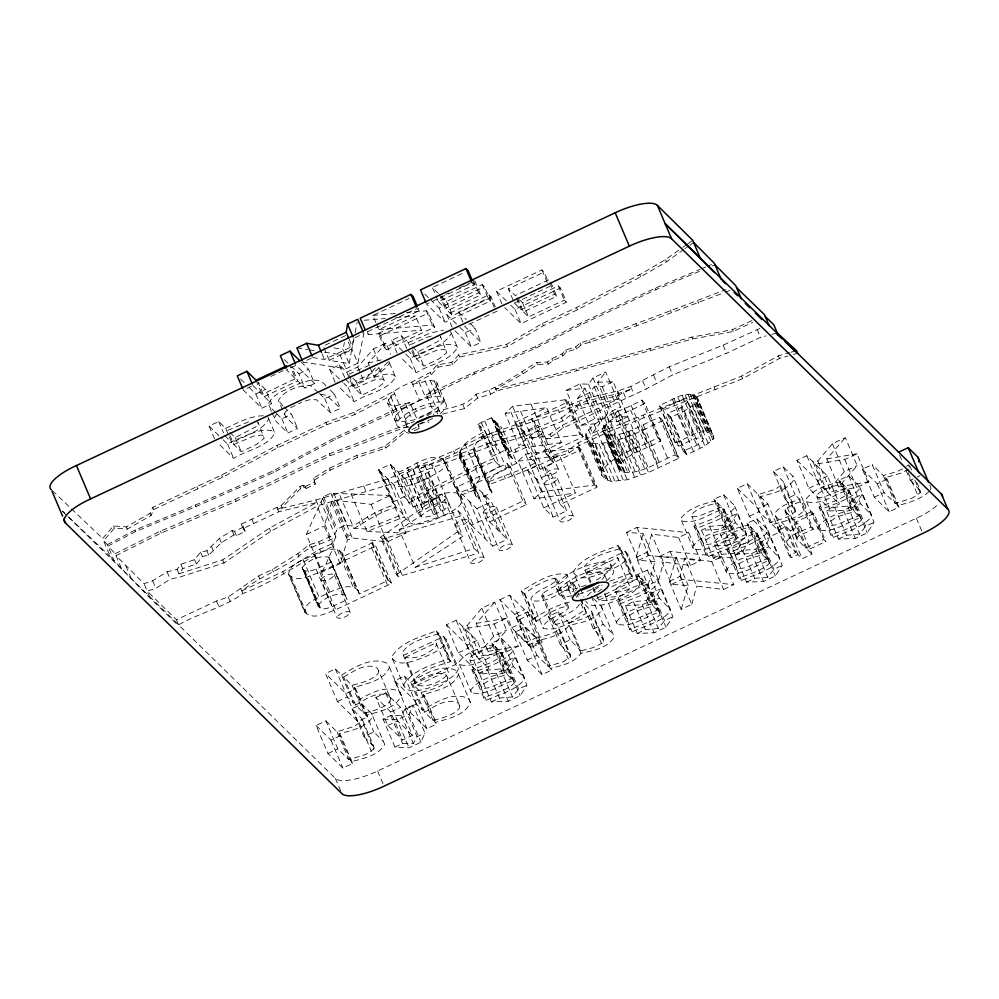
<?xml version="1.0" encoding="UTF-8"?>
<svg xmlns="http://www.w3.org/2000/svg" width="999" height="999" viewBox="0 0 999 999"><rect width="100%" height="100%" fill="white"/><g stroke="black" fill="none" stroke-linecap="round" stroke-linejoin="round"><path stroke-width="0.75" stroke-dasharray="5 3.75" d="M419.118 428.471L418.319 424.35L419.118 428.471L413.898 430.919M339.136 733.865L340.784 735.476L352.672 763.473L342.857 768.069L327.959 753.483L316.084 725.499L325.886 720.903L337.774 748.888L348.888 759.777L365.834 754.432L373.913 749.038L362.025 721.053L362.1 718.968L352.098 708.603L361.9 704.008L371.578 713.461L384.665 744.392C378.409 755.956 362.587 758.453 351.011 761.85L339.136 733.865C350.711 730.469 366.533 727.971 372.777 716.408L371.578 713.461M373.913 749.038L373.976 746.952L362.1 718.968M760.426 496.665L767.931 504.02L779.819 532.005L770.004 536.6L749.25 516.296L737.374 488.299L747.177 483.703L759.065 511.688L770.192 522.577L787.125 517.232L795.204 511.85L783.328 483.853L783.391 481.768L773.388 471.403L783.191 466.808L792.869 476.273L805.956 507.205C799.699 518.756 783.89 521.253 772.302 524.65L760.426 496.665C772.002 493.269 787.824 490.771 794.08 479.208L792.869 476.273M796.99 539.223L785.114 511.226L785.164 509.54L792.482 504.757L801.41 501.261L813.298 529.258L799.212 535.501L797.052 537.537L796.99 539.223L805.669 547.939L823.725 539.46L825.811 541.495L807.754 549.974L795.866 521.977L813.923 513.511L825.811 541.495M795.204 511.85L795.266 509.752L783.391 481.768M908.865 469.305L900.449 473.326L885.451 477.559L887.1 479.183L898.988 507.167L889.172 511.775L874.275 497.19L862.387 469.205L872.202 464.597L884.09 492.582L895.204 503.471L912.149 498.139L920.229 492.744L920.291 490.659L916.133 480.856M393.968 467.819L408.803 502.784L413.211 507.092C426.785 501.198 441.945 489.41 457.642 493.331L474.637 486.988C478.896 476.223 490.634 471.466 500.037 466.208L485.189 431.243C475.237 436.925 460.651 442.557 459.165 455.631A66.883 20.005 -23 0 0 462.837 461.151L478.783 498.701L492.095 492.457L476.148 454.907C466.396 440.584 493.369 433.441 502.047 428.084L516.895 463.049C507.055 468.194 494.93 471.865 488.686 481.73L522.102 469.23L535.364 463.012L529.707 457.467L514.86 422.502L546.578 407.629L561.413 442.594L529.707 457.467M459.79 452.023L475.724 489.56L475.099 493.181A66.883 20.005 -23 0 0 478.783 498.701M505.232 672.627L503.646 671.066L491.758 643.081L501.523 638.498L511.713 648.476L512.524 651.535C503.284 662.961 487.262 666.246 474.45 672.315L471.903 669.817C482.205 665.484 494.155 662.936 502.422 655.019L501.56 652.672C488.236 656.468 473.863 668.918 459.44 664.497L458.953 661.975C466.845 651.311 481.006 647.714 493.356 644.63L505.232 672.627C492.882 675.711 478.721 679.308 470.829 689.959L471.328 692.482C485.739 696.902 500.112 684.452 513.449 680.669L514.298 683.016C506.031 690.921 494.08 693.481 483.778 697.801L471.903 669.817M512.612 649.924L524.5 677.909L524.4 679.52C515.172 690.946 499.15 694.23 486.326 700.299L483.778 697.801M617.782 601.373L629.67 629.37C639.959 625.037 651.91 622.489 660.189 614.572L659.328 612.225C645.991 616.008 631.618 628.458 617.207 624.05L616.72 621.528C624.6 610.864 638.761 607.267 651.111 604.183L649.525 602.634L637.649 574.637L647.402 570.067L657.592 580.032L658.403 583.091C649.175 594.517 633.154 597.802 620.329 603.871L617.782 601.373C628.084 597.052 640.034 594.492 648.301 586.588L647.452 584.24C634.115 588.024 619.742 600.474 605.332 596.066L604.832 593.543L606.331 591.371M658.503 581.48L670.379 609.477L670.279 611.088C661.051 622.514 645.029 625.786 632.217 631.855L629.67 629.37M727.297 528.883L725.711 527.335L713.835 499.35L723.588 494.767L733.778 504.745L734.59 507.804C725.361 519.23 709.34 522.514 696.515 528.583L693.968 526.086C704.27 521.753 716.221 519.205 724.487 511.288L723.638 508.941C710.301 512.737 695.928 525.187 681.518 520.766L681.018 518.244C688.91 507.579 703.071 503.983 715.421 500.899L727.297 528.883C714.947 531.98 700.786 535.576 692.906 546.228L693.393 548.751C707.804 553.171 722.177 540.721 735.514 536.925L736.375 539.285C728.096 547.19 716.146 549.75 705.856 554.07L693.968 526.086M734.69 506.193L746.565 534.178L746.465 535.789C737.237 547.215 721.216 550.499 708.403 556.568L705.856 554.07M760.464 552.884L758.878 551.336L746.99 523.339L756.755 518.768L766.945 528.733L767.744 531.793C758.516 543.219 742.494 546.503 729.682 552.572L727.135 550.074C737.437 545.754 749.387 543.194 757.654 535.289L756.792 532.942C743.456 536.725 729.083 549.175 714.672 544.755L714.185 542.245C722.065 531.58 736.238 527.984 748.576 524.9L760.464 552.884C748.114 555.968 733.953 559.565 726.061 570.229L726.548 572.752C740.971 577.16 755.344 564.71 768.681 560.926L769.53 563.274C761.263 571.191 749.312 573.738 739.01 578.071L718.493 529.532L701.535 530.169L713.411 558.154L730.369 557.517L742.22 551.96L749.063 541.433L737.187 513.436L728.883 517.332L722.639 525.199L709.627 526.373L701.535 530.169M767.844 530.182L779.72 558.179L779.632 559.777C770.391 571.216 754.382 574.487 741.558 580.556L739.01 578.071M852.322 509.79L850.736 508.229L838.848 480.244L848.613 475.661L858.803 485.639L859.615 488.698C850.374 500.124 834.352 503.409 821.54 509.478L818.993 506.98C829.295 502.659 841.245 500.099 849.512 492.195L848.651 489.847C835.326 493.631 820.953 506.081 806.53 501.66L806.043 499.138C813.935 488.486 828.096 484.89 840.446 481.805L852.322 509.79C839.972 512.874 825.811 516.471 817.919 527.135L818.418 529.657C832.829 534.065 847.202 521.615 860.539 517.832L861.388 520.179C853.121 528.096 841.17 530.644 830.868 534.964L818.993 506.98M859.702 487.087L871.59 515.084L871.49 516.683C862.262 528.109 846.24 531.393 833.416 537.462L830.868 534.964M683.391 451.436L686.85 454.832L704.869 446.004L713.823 438.761L713.536 436.001L697.602 398.464C687.637 387.05 669.967 402.235 659.24 405.294L675.187 442.844L678.583 446.166C686.276 443.906 694.405 435.939 702.996 438.474L703.346 439.248C699.799 446.528 689.422 447.14 683.391 451.436L667.444 413.886C673.488 409.59 683.853 408.978 687.399 401.698L687.05 400.924C678.458 398.389 670.341 406.356 662.637 408.628L659.24 405.294M312.675 357.505L324.45 359.49L352.21 346.466L353.609 338.311M345.604 335.589L323.214 346.104L329.245 360.302L349.163 363.624L343.132 349.425L344.368 342.507M349.163 363.624L351.636 349.787L348.014 341.271M311.288 358.166L302.922 362.088L345.979 368.768L357.879 363.174L351.848 348.976L353.921 338.599M355.107 332.667L357.18 322.29M357.879 363.174L363.798 333.516L354.882 337.712M341.596 675.062C354.608 667.295 372.565 655.794 387.787 663.661L389.448 667.32C384.066 680.656 366.521 683.653 354.195 687.387L366.071 715.371L367.632 716.895L357.817 721.503L337.425 701.535L325.549 673.551L335.352 668.943L341.596 675.062L353.484 703.046C366.496 695.292 384.453 683.778 399.662 691.645L401.336 695.316C395.941 708.641 378.396 711.65 366.071 715.371M410.664 682.205C423.688 674.45 441.645 662.949 456.855 670.816L458.529 674.475C453.134 687.799 435.589 690.809 423.264 694.53L435.139 722.514L436.7 724.05L426.885 728.646L406.493 708.691L394.617 680.694L404.433 676.098L410.664 682.205L422.552 710.189C435.564 702.434 453.521 690.933 468.743 698.801L470.404 702.459C465.022 715.796 447.477 718.793 435.139 722.514M378.846 670.729L378.159 673.501C371.516 680.669 361.139 682.829 352.085 685.314L343.644 677.06C353.434 671.54 365.984 662.075 377.385 668.144L390.734 698.713L390.035 701.485C383.404 708.653 373.014 710.813 363.961 713.311L355.519 705.044L343.644 677.06M447.914 677.871L447.227 680.656C440.584 687.811 430.207 689.972 421.153 692.469L412.712 684.203C422.502 678.696 435.052 669.218 446.453 675.287L459.802 705.868L459.103 708.641C452.472 715.808 442.082 717.956 433.029 720.454L424.587 712.187L412.712 684.203M267.919 417.22L268.781 418.893C260.964 433.429 240.522 435.714 227.66 444.205L223.289 439.935M268.781 418.893L274.8 433.091C266.983 447.627 246.553 449.912 233.691 458.416L217.307 442.382M450.524 331.556L451.386 333.229C443.556 347.764 423.126 350.05 410.264 358.541L391.695 340.372L401.361 335.851L408.279 342.62L409.478 345.454M451.386 333.229L457.405 347.427C449.587 361.963 429.145 364.248 416.283 372.739L399.912 356.718M655.032 561.538L638.373 560.352L626.498 532.367L643.156 533.553L655.032 561.538L648.014 585.352L658.616 580.382L646.728 552.397L651.623 534.128L678.521 537.487L688.748 532.692L700.624 560.676L690.396 565.471L663.498 562.125L651.623 534.128M658.616 580.382L663.498 562.125M681.181 609.353L688.186 585.526L671.54 584.34L659.652 556.356L676.311 557.542L669.293 581.368L681.181 609.353L691.77 604.383L679.894 576.398L684.777 558.129L711.675 561.475L721.915 556.68L733.79 584.665L723.563 589.472L696.665 586.113L684.777 558.129M691.77 604.383L696.665 586.113M659.815 612.699L636.138 557.367L643.156 533.553M320.991 579.845C323.364 575.761 329.52 573.214 334.091 574.363L334.328 574.912C331.955 578.995 325.811 581.543 321.228 580.394L337.175 617.944C341.745 619.093 347.902 616.545 350.262 612.462L334.091 574.363M388.686 361.376L389.473 362.949C381.118 377.01 361.089 379.096 348.251 387.637L343.893 383.354M389.473 362.949L395.504 377.147C387.15 391.208 367.108 393.294 354.283 401.835L337.899 385.801M454.945 525.274C457.305 521.191 463.461 518.643 468.032 519.805L468.269 520.354C465.909 524.438 459.752 526.972 455.182 525.824L471.116 563.374C475.686 564.522 481.843 561.975 484.203 557.892L468.032 519.805M483.166 512.25C485.539 508.166 491.683 505.619 496.253 506.768L496.491 507.317C494.13 511.401 487.974 513.948 483.404 512.799L499.338 550.349C503.921 551.498 510.064 548.951 512.437 544.867L496.253 506.768M529.358 437.087C531.718 433.004 537.874 430.457 542.445 431.605L542.682 432.155C540.322 436.238 534.165 438.786 529.595 437.637L545.529 475.187C550.099 476.336 556.256 473.788 558.616 469.705L542.445 431.605M544.143 483.616C546.503 479.532 552.659 476.985 557.23 478.134L557.467 478.683C555.107 482.767 548.951 485.314 544.38 484.165L560.314 521.715C564.885 522.864 571.041 520.317 573.401 516.233L557.23 478.134M340.11 563.636L324.176 526.086L332.305 499.975L371.153 504.358L390.01 495.516L405.956 533.054L387.088 541.908L352.285 537.986L347.44 540.097L340.11 563.636L322.24 572.027L306.306 534.477L323.439 496.653L330.856 493.169L390.01 495.516M347.153 534.94L346.341 537.524L351.186 535.402L347.153 534.94L332.305 499.975M930.431 489.76L930.981 488.099L929.769 485.152M271.853 412.575L276.311 421.653L287.887 432.979L297.54 428.446L285.964 417.12L278.409 400.499C284.128 390.247 298.913 385.252 310.327 385.514L318.394 392.445M284.44 414.697L285.352 411.988L289.51 408.391M683.766 249.525L666.458 261.85L640.621 276.91L577.447 309.752L543.369 325.736L507.542 346.566L459.727 357.018L452.722 364.573L438.224 367.108L431.218 374.662L412.774 384.303L430.169 380.282L436.476 381.78L437.25 383.728L436.326 386.313L433.778 389.36L426.398 394.817L433.191 410.839L416.745 418.569L409.952 402.56L394.53 405.931L388.224 404.42L387.45 402.472L388.374 399.887L394.655 393.768L354.807 414.61L326.835 424.712L277.947 447.652L222.54 477.247L153.709 509.54L151.011 515.546L127.31 529.108L114.448 528.134L103.596 540.696L107.343 544.63L114.136 560.639M443.131 402.322L444.056 399.737L443.281 397.789L440.859 396.615L431.855 396.84L419.58 400.312L401.461 409.777L395.167 415.896L394.243 418.494L395.017 420.429C412 424.5 431.268 414.348 443.131 402.322L436.326 386.313M383.067 719.118L397.202 719.804L409.053 714.248L413.074 705.044L424.962 733.029L420.929 742.245L409.078 747.801L394.942 747.115L383.067 719.118L390.734 715.521L401.448 715.571L405.194 708.741L413.074 705.044M318.107 508.429L334.041 545.978C302.797 560.052 275.487 581.718 242.932 593.468C223.501 607.941 198.888 612.911 178.009 625.224L148.489 596.603L110.39 556.718L102.647 538.486L113.511 525.924L126.374 526.898L150.075 513.336L152.76 507.33L221.603 475.037L277.01 445.442L325.899 422.502L353.871 412.4L394.006 391.321A26.848 8.029 -23 0 1 411.7 382.13L430.269 372.452L437.287 364.897L451.773 362.362L458.791 354.807L506.605 344.355L542.432 323.526L576.51 307.542L639.672 274.7L665.521 259.64L681.593 248.189M413.211 507.092L398.364 472.127L390.397 464.323L378.584 469.867L392.332 502.272L395.017 504.895C379.32 508.803 366.446 518.094 352.847 525.899L344.618 525.574L337.2 529.058L334.79 534.378L318.631 541.957L309.24 544.755L297.852 553.696L272.39 569.505L258.604 575.973L228.209 597.002L216.496 600.998L176.448 619.78L147.203 591.158L155.819 588.274L170.23 579.22L180.27 576.898L223.988 562.974L270.617 531.318L318.244 505.544L390.184 484.478L420.454 471.99L492.532 445.566L523.788 436.613L562.837 420.966L578.271 409.128L618.793 398.738L562.3 425.237L550.074 434.115L544.742 436.413L526.373 438.698L518.881 445.829L505.132 413.436L512.612 406.293L566.071 399.65L568.256 401.785L583.104 436.763L546.228 454.058L531.393 419.093L568.256 401.785M335.876 536.938L332.954 543.394L319.705 549.2L282.767 571.69L241.833 590.896C259.428 576.91 280.819 569.517 298.938 556.256C308.803 545.354 323.751 544.305 335.876 536.938L321.029 501.973M322.24 572.027L334.041 545.978M618.568 468.394L602.497 428.996C611.613 414.922 631.256 411.663 644.917 403.196L660.851 440.734C647.19 449.213 627.547 452.46 618.431 466.545L618.568 468.394L622.352 472.09C641.458 475.137 658.341 461.088 675.424 454.895L678.845 458.241L648.501 472.477L627.285 479.757L611.388 481.456L606.143 479.67L601.86 475.474L585.926 437.924L585.901 433.791C598.588 415.509 623.501 410.939 641.745 400.087L644.917 403.196M531.393 419.093L537.887 425.449L553.821 462.999L540.297 469.343L536.463 465.596L523.201 471.815L489.785 484.315C488.586 487.05 489.747 490.634 492.095 492.457M394.942 747.115L402.622 743.506L413.324 743.568L417.07 736.725L424.962 733.029M579.47 604.308C573.476 613.548 560.614 615.134 553.334 623.014L553.658 624.038L555.419 624.55L562.687 622.652L571.853 618.381L583.866 610.526L586.538 613.149C573.613 619.842 558.528 632.005 543.306 628.421L530.819 598.751C536.488 589.198 549.625 587.774 556.855 579.845L554.707 578.209L547.09 580.319L535.926 585.689L524.163 593.693L521.341 590.946C534.989 583.404 550.599 571.303 566.92 574.487L574.05 591.283A19.493 5.832 -23 0 1 573.051 582.954A19.493 5.832 -23 0 1 598.189 572.752A19.493 5.832 -23 0 1 600.761 580.469M593.481 598.513L601.098 605.981L602.372 609.078C595.704 620.154 580.856 622.852 569.068 625.262C562.387 635.014 549.225 637.874 538.361 640.396L550.237 668.381L551.898 670.004L542.082 674.612L527.185 660.027L515.297 632.042L525.112 627.434L536.238 638.324L548.114 666.308L563.386 661.75L570.541 656.892L570.479 654.944L558.591 626.947L548.389 616.508L558.204 611.912L569.08 622.852L580.956 650.849L593.219 647.589L601.448 643.531L603.633 641.37L603.571 639.422L591.683 611.425L581.48 600.986L593.369 628.97L603.571 639.422M601.098 605.981L614.248 637.062C607.592 648.151 592.732 650.836 580.943 653.246C574.263 662.999 561.101 665.858 550.237 668.381M601.86 475.474L601.848 471.341C614.535 453.059 639.435 448.476 657.692 437.637L660.851 440.734M515.122 657.167L508.266 667.707L496.428 673.264L479.47 673.9L491.346 701.885L508.304 701.248L520.154 695.691L526.997 685.164L515.122 657.167L506.818 661.063L500.574 668.943L487.562 670.104L479.47 673.9M625.349 605.456L642.307 604.82L654.158 599.263L661.001 588.736L672.876 616.72L666.033 627.247L654.183 632.804L637.225 633.441L625.349 605.456L633.441 601.66L646.453 600.499L652.697 592.632L661.001 588.736M737.187 513.436L730.344 523.976L718.493 529.532M734.702 554.158L751.648 553.521L763.498 547.964L770.341 537.437L782.229 565.422L775.374 575.948L763.536 581.505L746.578 582.142L734.702 554.158L742.781 550.362L755.806 549.2L762.05 541.333L770.341 537.437M862.212 494.343L855.356 504.87L843.518 510.427L826.56 511.063L838.436 539.048L855.394 538.411L867.244 532.854L874.088 522.327L862.212 494.343L853.908 498.226L847.664 506.106L834.652 507.267L826.56 511.063M667.444 413.886L670.916 417.282L684.365 410.964L697.002 402.56L697.889 401.223L697.602 398.464M302.135 567.607C308.142 560.239 319.23 555.144 328.683 557.23L330.632 560.089L347.028 599.675L332.03 606.705C327.809 608.204 321.74 610.726 318.294 606.43L302.135 567.607L318.294 606.43M318.069 605.144C324.076 597.789 335.164 592.682 344.618 594.767L346.578 597.639M566.221 390.347L584.977 388.249L599.825 423.214L581.068 425.312L566.221 390.347L579.919 383.928L588.548 384.153L593.006 377.984L605.694 372.028L620.529 406.993L612.549 417.245L597.702 382.267L605.694 372.028M581.068 425.312L594.767 418.893L603.396 419.118L607.842 412.949L620.529 406.993M566.92 574.487L567.582 576.323C561.588 585.551 548.738 587.15 541.458 595.029L553.658 624.038M597.702 382.267L613.111 381.668L627.946 416.645L617.12 421.715L609.04 421.74L604.42 427.672L592.594 433.216L577.747 398.239L584.977 388.249M592.594 433.216L599.825 423.214M408.129 426.148L330.12 455.706L235.964 501.323L161.251 533.029L116.009 555.594L144.031 583.678L152.647 580.794L167.058 571.753L177.098 569.43L180.869 564.273L194.593 559.665L200.537 552.147L206.855 550.786L219.455 538.361L232.105 530.556L234.515 531.306L243.207 527.222L241.209 524.163L281.306 505.344L299.95 486.6L302.859 485.239L304.67 485.589L306.306 488.311L315.272 484.103L313.674 478.121L329.408 468.256L356.705 455.457L384.952 446.203L404.433 429.932L406.718 430.944M243.132 526.061L245.055 531.593L236.376 535.676L233.953 534.927L221.316 542.732L208.716 555.157L202.385 556.518L196.441 564.035L182.73 568.643L178.946 573.801L222.677 559.865L269.305 528.221L316.933 502.447L278.783 511.775L243.057 528.533L241.209 524.163M577.747 398.239L589.572 392.707L594.205 386.775L602.285 386.75L613.111 381.668M491.346 701.885L499.438 698.089L512.45 696.927L518.693 689.048L526.997 685.164M637.225 633.441L645.317 629.645L658.341 628.483L664.585 620.616L672.876 616.72M713.411 558.154L721.503 554.358L734.527 553.196L740.771 545.317L749.063 541.433M746.578 582.142L754.67 578.346L767.682 577.185L773.925 569.318L782.229 565.422M838.436 539.048L846.528 535.252L859.552 534.09L865.783 526.223L874.088 522.327M464.81 628.633L476.685 656.618L506.043 651.96L518.269 646.228L506.381 618.244L494.168 623.975L464.81 628.633L476.96 640.521L488.836 668.518L479.021 673.114L458.266 652.809L446.391 624.812L456.206 620.217L462.425 626.311L467.257 625.436L481.83 608.191L494.717 602.147L506.605 630.132L488.074 651.373L476.198 623.388L494.717 602.147M456.206 620.217L468.081 648.201L474.313 654.295L479.133 653.421L493.706 636.176L506.605 630.132M587.474 595.666L592.345 591.033L602.16 584.977M815.396 464.16L827.272 492.145L856.643 487.487L868.855 481.755L856.967 453.771L844.754 459.503L815.396 464.16L827.547 476.048L839.422 504.033L829.607 508.641L808.853 488.324L796.977 460.339L806.792 455.731L813.011 461.838L817.844 460.964L832.417 443.718L845.304 437.662L857.192 465.659L838.661 486.9L826.785 458.916L845.304 437.662M806.792 455.731L818.668 483.728L824.899 489.822L829.719 488.948L844.292 471.703L857.192 465.659M276.848 413.711L274.538 417.644L274.875 419.68M335.115 382.242L329.695 369.468L339.348 364.935L346.728 372.152L357.754 366.983L373.401 348.963L385.939 343.082L390.759 354.433M345.379 379.133L352.759 386.351L363.786 381.181L375.524 367.669M369.368 365.959L368.169 363.112L385.939 343.082M369.967 367.37L374.188 377.31L389.011 360.614M426.948 415.809C442.707 406.418 463.773 409.777 476.036 394.255C498.376 388.673 517.145 374.163 536.65 362.475L547.514 362.063L551.823 358.703L562.05 353.896L565.684 349.937L575.699 346.903L580.207 342.932C629.432 327.272 677.509 307.779 725.886 289.673M751.935 320.529L732.442 329.67L691.857 337.125L576.036 368.943L495.729 389.135L523.101 373.751L537.499 364.485L548.364 364.073L552.672 360.701L562.899 355.906L566.533 351.935L576.548 348.913L581.056 344.942C629.358 329.707 676.41 310.364 723.925 292.844M759.877 328.484L723.089 345.167L669.193 366.745L630.706 386.488L617.807 390.971L586.276 398.301L558.229 409.802L481.318 436.775L453.671 450.974L387.824 478.921L315.896 499.987L277.747 509.315L282.118 507.267L300.761 488.511L303.671 487.15L306.306 488.311M536.238 638.324L551.51 633.766L556.468 631.068L558.653 628.908L558.591 626.947M569.08 622.852L584.59 618.244L589.56 615.546L591.745 613.374L591.683 611.425M518.056 461.263L559.502 455.457L575.436 493.007L533.99 498.813L518.056 461.263L525.536 454.133L579.008 447.49L581.181 449.625L597.127 487.175L560.252 504.47L544.318 466.92L581.181 449.625M533.99 498.813L541.483 491.67L594.942 485.039L597.127 487.175M325.886 720.903L337.013 731.78L353.946 726.448L362.025 721.053M747.177 483.703L758.303 494.592L775.249 489.248L783.328 483.853M906.667 466.346L908.341 464.76L910.126 468.956M929.107 491.545C920.391 499.463 908.591 503.009 897.327 505.556L885.451 477.559M597.914 591.945L602.984 588.074M314.485 480.032L330.219 470.179L357.517 457.367L385.764 448.114L405.244 431.855L408.678 433.366M521.341 590.946L533.229 618.93L536.038 621.69L547.814 613.673L558.978 608.316L566.583 606.193L568.743 607.829C561.513 615.759 548.364 617.182 542.707 626.735L543.306 628.421M353.933 528.471C367.532 520.654 380.407 511.363 396.103 507.455L403.134 514.348L365.921 528.946L353.933 528.471L339.098 493.506M442.557 414.036L464.547 408.554L477.659 398.064L490.646 394.23L496.491 390.946L576.798 370.754L692.632 338.936L733.216 331.481L752.709 322.34M401.748 475.437L405.869 479.47A12.875 3.846 -23 0 0 407.842 479.845L414.135 478.733A11.301 3.384 -23 0 0 417.757 477.385L428.546 472.152L432.542 468.469L432.967 465.684C422.152 461.838 411.226 471.353 401.748 475.437L417.694 512.986L421.803 517.02A12.875 3.846 -23 0 0 423.788 517.382L430.07 516.283A11.301 3.384 -23 0 0 433.691 514.935L444.493 509.702L449.175 504.458L432.967 465.684M561.513 417.857L576.947 406.031L617.469 395.641L631.743 388.948L618.856 393.431L587.312 400.761L559.265 412.262L482.355 439.235L454.707 453.434L419.13 468.893L491.221 442.47L522.477 433.516L561.513 417.857L562.837 420.966M546.228 454.058L548.901 456.668L568.056 450.362L578.084 442.957L607.092 429.358L741.508 376.136L778.408 355.856L789.522 352.672M534.053 421.69L549.987 459.24L569.143 452.947L579.183 445.542L608.191 431.93L742.607 378.721L779.507 358.441L787.836 356.056M530.981 404.008L545.829 438.986L551.161 436.675L563.386 427.809L646.116 388.998L672.639 374.862L726.535 353.284L760.526 337.337L766.121 335.864M682.829 247.315L686.525 244.668M687.762 243.793L692.707 240.272M685.002 248.639L688.711 246.004M689.934 245.117L693.643 242.482M399.225 529.807L458.241 510.951L462.862 515.484L478.808 553.034L398.364 576.623L396.441 574.75L380.507 537.2L441.97 493.968L446.865 498.751L462.799 536.301L415.159 567.357L399.225 529.807L446.865 498.751M396.441 574.75L457.917 531.518L441.97 493.968M533.229 618.93C545.042 611.226 557.829 604.358 571.79 601.648M355.519 705.044C365.309 699.537 377.859 690.059 389.26 696.128L390.734 698.713M424.587 712.187C434.378 706.68 446.928 697.215 458.329 703.271L459.802 705.868M576.448 589.36L574.662 585.164C561.725 591.845 546.653 604.02 531.418 600.424M290.647 407.717L301.673 402.272M417.694 512.986C427.435 508.853 438.174 499.625 448.913 503.234M611.8 586.675L625.287 580.107L639.235 576.198L651.111 604.183M902.497 468.943L896.428 471.765L883.328 475.487L872.202 464.597M107.343 544.63L135.102 530.007L195.317 505.082L272.902 471.053L334.752 437.824L409.952 402.56M121.366 568.206L115.197 553.683L107.967 546.116L135.739 531.493L195.941 506.58L273.539 472.552L335.377 439.323L419.155 400.636L474.388 373.963L535.951 348.127L580.981 324.825L656.068 289.598L700.636 270.841M359.353 593.893L342.22 553.146C334.89 544.817 322.365 551.56 313.886 554.433C306.131 559.627 289.111 562.774 288.649 574.375L304.583 611.925C312.787 620.866 326.548 613.074 335.726 609.677L391.645 583.441L375.699 545.891L372.465 542.707L343.419 556.343L359.353 593.893L388.399 580.257L391.645 583.441M358.154 590.696C350.824 582.367 338.311 589.11 329.832 591.982C322.078 597.177 305.057 600.312 304.583 611.925M398.364 472.127C411.101 468.206 432.717 448.938 445.929 461.526L461.875 499.075C462.537 506.743 452.522 510.414 447.14 513.948C436.625 518.831 425.599 524.812 413.636 524.125A26.948 8.054 -23 0 1 409.865 522.44L404.233 516.933L388.299 479.383M426.398 394.817L473.751 372.477L535.314 346.628L580.344 323.339L655.431 288.112L699.999 269.355M390.397 464.323L404.145 496.728L407.717 500.224L475.711 466.271L493.681 458.491L491.683 456.543L477.922 424.138L491.508 417.757L502.047 428.084M408.803 502.784L476.798 468.831L494.767 461.063L500.037 466.208M115.197 553.683L160.439 531.131L235.152 499.413L329.308 453.808L414.548 421.503M378.584 469.867L393.931 484.89A26.948 8.054 -23 0 0 397.689 486.575C409.665 487.262 420.679 481.281 431.193 476.398C436.575 472.864 446.603 469.205 445.929 461.526M375.861 322.527L372.852 315.434L408.978 298.476M433.741 286.863L465.372 272.015M270.754 376.486L283.279 370.604M435.989 296.029L438.399 301.71L474.15 284.927L471.965 282.779L426.536 304.096L445.104 322.252L490.521 300.949L488.324 298.801L452.572 315.584L447.477 310.602L441.458 296.403L448.401 293.144M459.503 287.937L466.446 284.678M467.832 284.028L472.003 282.068M251.586 386.163L243.306 390.047L261.863 408.216L271.528 403.696L265.497 389.485L258.217 382.367L264.248 396.566L271.528 403.696M376.461 323.951L378.883 329.633L419.168 310.726L417.969 307.879M378.346 333.379L415.472 315.959L421.491 330.157L384.365 347.577L378.346 333.379L380.532 335.527L386.563 349.725L434.565 327.197L428.534 312.999L426.311 310.814L406.456 312.537M441.458 296.403L446.541 301.386L482.305 284.603L484.49 286.75L490.521 300.949M249.288 387.612L255.844 394.018L265.497 389.485M298.913 373.813L308.579 369.28L314.61 383.479L304.945 388.012L297.665 380.881L291.633 366.683L298.913 373.813L304.945 388.012M324.575 352.185L339.947 354.57L351.848 348.976M380.532 335.527L428.534 312.999M430.344 299.513L439.073 308.054L484.49 286.75M329.245 360.302L351.636 349.787M252.959 385.527L262.05 394.418L295.467 378.733L290.047 365.959M438.399 301.71L445.292 308.454L478.608 292.819L480.806 294.967L447.477 310.602M264.248 396.566L297.665 380.881M214.523 438.823L209.103 426.036L218.756 421.516L225.674 428.284L231.706 442.482C244.767 437.612 259.553 426.436 273.951 431.418L274.8 433.091M452.197 327.322L446.778 314.535L488.873 294.792L491.071 296.928L495.292 306.868M501.91 303.996L496.491 291.221L541.908 269.905L544.105 272.053L548.314 281.993M462.849 322.09L458.628 312.15L491.071 296.928M517.432 297.727L523.451 311.925L556.78 296.291L554.582 294.143L521.266 309.777L514.373 303.034L508.341 288.836L544.105 272.053M225.674 428.284C237.862 422.889 250.237 415.646 263.948 415.771M408.279 342.62L429.795 333.229L443.544 330.07M227.784 430.344L249.862 421.341M410.389 344.68L426.673 337.387L433.541 335.427M548.551 279.945L515.234 295.579L508.341 288.836M348.788 374.175L368.294 365.709M497.102 311.139L464.66 326.348L481.019 342.37L471.366 346.903L454.982 330.869M514.373 303.034L550.124 286.251M519.468 299.712L522.514 302.709L558.279 285.926L560.464 288.074L566.495 302.272L521.078 323.589L504.695 307.555M229.907 432.417L235.202 437.599L255.419 427.097L258.192 424.113L257.804 421.878L264.211 438.311L256.656 444.33L241.221 451.81L233.803 444.543L228.983 433.179M352.797 378.084L355.794 381.031L365.359 376.548L376.286 370.492L378.721 367.869L378.396 365.934L384.74 382.068L378.022 387.425L361.825 395.229L354.82 388.374L349.388 375.587M412.5 346.753L417.807 351.935L438.024 341.421L440.784 338.449L440.409 336.201L446.815 352.647L439.248 358.666L423.826 366.133L416.408 358.878L411.588 347.515M276.598 413.636L281.855 418.781L291.521 414.248L297.54 428.446M319.443 393.481L324.737 398.663L334.403 394.13L340.422 408.329L330.769 412.862L316.358 399.712L309.328 399.787L303.022 401.773M459.877 327.36L465.334 332.704L475 328.172L481.019 342.37M510.676 305.107L515.047 309.39L560.464 288.074M407.38 350.05L414.298 356.818C427.372 351.948 442.157 340.771 456.543 345.754L457.405 347.427M233.803 444.543L253.746 436.039L261.313 435.015L263.836 436.076M416.408 358.878L436.351 350.362L443.918 349.35L446.441 350.412M354.82 388.374L374.313 379.907L381.73 378.933L384.428 380.132M523.451 311.925L528.546 316.908L564.298 300.125L566.495 302.272M418.981 424.125L423.089 422.202M411.775 429.62L418.306 426.561M305.494 486.388L314.46 482.18L313.674 478.121M514.86 422.502L524.363 431.793L537.887 425.449M306.306 534.477L324.176 526.086M462.837 461.151L476.148 454.907M392.332 502.272L404.145 496.728M491.683 456.543L505.257 450.162L507.617 452.472L524.912 444.992L518.881 445.829M510.514 466.97L506.993 463.524L455.482 487.687L476.835 508.591L492.782 546.141L507.33 539.31L491.396 501.76L473.563 484.303L510.514 466.97L526.448 504.52L489.498 521.853L473.563 484.303M423.601 503.521L438.399 497.202L430.057 499.95L420.841 504.532L423.601 503.521L425.911 508.978M302.347 568.881C305.806 573.176 311.875 570.654 316.096 569.155L331.081 562.125L330.632 560.089M544.318 466.92L550.811 473.276L566.745 510.826L553.221 517.17L543.731 507.879L527.784 470.329L559.502 455.457M288.649 574.375C296.84 583.316 310.614 575.524 319.78 572.127L375.699 545.891M602.622 430.844L606.405 434.54C625.524 437.587 642.407 423.539 659.477 417.345L662.899 420.691L678.845 458.241M527.784 470.329L537.287 479.62L550.811 473.276M585.926 437.924L590.209 442.12L595.454 443.906L611.338 442.207L632.554 434.927L662.899 420.691M476.835 508.591L491.396 501.76M443.119 458.541L471.428 525.237L522.927 501.073L526.448 504.52M675.187 442.844C685.901 439.785 703.583 424.6 713.536 436.001M543.731 507.879L575.436 493.007M626.498 532.367L636.987 527.447L688.748 532.692M499.837 599.737L509.652 595.142L524.55 609.715L536.426 637.712L526.61 642.307L511.713 627.734L499.837 599.737L514.735 614.323L526.61 642.307M415.147 683.441L402.247 652.609C409.99 640.684 426.323 637.874 439.023 633.541L450.899 661.538C438.199 665.858 421.865 668.668 414.123 680.594L415.147 683.441L455.544 664.497L458.129 667.632L458.254 669.567C452.522 680.157 439.185 683.528 428.833 687.999C421.241 689.834 409.54 694.342 404.083 686.363L392.207 658.378L392.12 656.193C401.511 641.458 420.791 636.912 436.288 630.869L439.023 633.541M590.247 582.842L583.878 567.395C591.62 555.469 607.954 552.659 620.654 548.339L632.529 576.323L610.689 583.965M403.259 655.456L443.656 636.5L446.253 639.647L458.129 667.632M584.902 570.242L625.299 551.298L627.884 554.433L639.884 584.353C634.153 594.942 620.816 598.314 610.464 602.797C602.884 604.62 591.183 609.128 585.726 601.148M405.182 657.342L436.026 642.869L448.713 673.001C442.045 681.93 428.146 687.649 417.058 685.326L405.182 657.342C416.271 659.665 430.169 653.933 436.838 645.017L436.026 642.869M590.971 581.918L586.813 572.127L617.669 557.654L630.357 587.787C623.688 596.715 609.79 602.434 598.701 600.112L596.328 594.517M574.662 585.164L571.977 582.542L555.407 592.694L546.69 596.028L541.783 596.053M367.632 716.895L355.756 688.91L345.941 693.518L325.549 673.551M514.735 614.323L524.55 609.715M636.138 557.367L646.728 552.397M516.545 617.082L527.722 611.838L530.319 614.385L542.195 642.382L531.031 647.614L528.434 645.067L516.545 617.082L519.155 619.63L531.031 647.614M337.425 701.535L347.24 696.94L353.484 703.046M638.373 560.352L648.863 555.432L700.624 560.676M519.155 619.63L530.319 614.385M446.391 624.812L467.145 645.129L476.96 640.521M737.374 488.299L758.129 508.616L767.931 504.02M796.977 460.339L817.731 480.656L827.547 476.048M659.652 556.356L670.142 551.436L721.915 556.68M458.266 652.809L468.081 648.201M511.713 627.734L521.528 623.126L536.426 637.712M725.711 527.335L735.476 522.752L746.565 534.178M749.25 516.296L759.065 511.688M773.388 471.403L785.264 499.4L795.079 494.792L804.744 504.258M808.853 488.324L818.668 483.728M375.886 697.439L385.701 692.831L400.599 707.417L412.487 735.401L402.672 740.009L387.774 725.424L375.886 697.439L390.784 712.025L402.672 740.009M596.778 598.239L637.175 579.283L639.772 582.417M417.058 685.326L447.914 670.853M598.701 600.112L629.545 585.639M777.347 527.659L783.978 524.55L795.853 552.534L789.222 555.644L777.347 527.659L779.432 529.695L791.308 557.679L797.939 554.57L802.222 558.766L812.025 554.158L800.149 526.173L795.866 521.977M785.114 511.226L793.793 519.942L811.85 511.476L813.923 513.511M528.434 645.067L539.597 639.835L542.195 642.382M316.084 725.499L330.981 740.084L340.784 735.476M390.784 712.025L400.599 707.417M394.617 680.694L415.01 700.661L424.825 696.053L436.7 724.05M515.297 632.042L530.194 646.615L540.009 642.02L551.898 670.004M669.293 581.368L679.894 576.398M779.432 529.695L786.051 526.585L790.334 530.781L802.222 558.766M862.387 469.205L877.284 483.791L887.1 479.183M406.493 708.691L416.308 704.083L422.552 710.189M671.54 584.34L682.03 579.42L733.79 584.665M790.334 530.781L800.149 526.173M327.959 753.483L337.774 748.888M352.098 708.603L363.973 736.588L373.788 731.992L383.454 741.458M387.774 725.424L397.59 720.828L412.487 735.401M503.646 671.066L513.399 666.483L524.5 677.909M527.185 660.027L537 655.419L548.114 666.308M548.389 616.508L560.277 644.505L570.092 639.897L580.956 650.849M593.369 628.97L603.171 624.375L612.974 633.965M649.525 602.634L659.29 598.051L670.379 609.477M758.878 551.336L768.631 546.753L779.72 558.179M850.736 508.229L860.489 503.658L871.59 515.084M874.275 497.19L884.09 492.582M906.13 470.504L910.289 480.294L915.896 477.659M917.294 477.01L920.104 475.686M67.994 516.633L335.377 778.358A36.513 10.914 -23 0 0 377.597 770.991L916.358 518.244A36.751 10.989 -23 0 0 937.849 504.582M609.802 581.243L629.795 573.651L632.529 576.323M351.074 493.968L367.02 531.518L404.233 516.933M721.628 506.98L699.575 515.884L693.443 516.858L691.795 516.171L691.383 514.747C697.789 507.392 708.453 505.357 717.494 502.934L721.628 506.98L733.516 534.977L711.45 543.868L705.331 544.855L703.683 544.155L691.795 516.171M846.653 487.887L824.587 496.778L818.468 497.764L816.82 497.077L816.395 495.641C822.814 488.286 833.478 486.263 842.519 483.841L846.653 487.887L858.541 515.871L836.475 524.775L830.344 525.749L828.695 525.062L816.82 497.077M754.794 530.981L732.729 539.885L726.61 540.859L724.962 540.172L724.537 538.736C730.956 531.381 741.62 529.358 750.661 526.935L754.794 530.981L766.67 558.965L744.617 567.869L738.486 568.843L736.837 568.156L724.962 540.172M645.441 582.28L623.388 591.183L617.257 592.157L615.609 591.47L615.197 590.034C621.603 582.679 632.267 580.656 641.308 578.234L645.441 582.28L657.33 610.264L635.264 619.168L629.145 620.142L627.497 619.455L615.609 591.47M499.562 650.711L477.497 659.615L471.378 660.589L469.73 659.902L469.305 658.478C475.724 651.123 486.388 649.088 495.429 646.665L499.562 650.711L511.451 678.708L489.385 687.599L483.254 688.586L481.605 687.899L469.73 659.902M493.856 420.067L508.703 455.032L526.011 447.552L561.413 442.594M701.435 268.743L705.744 266.933M707.18 266.333L711.5 264.51M712.125 266.009L715.009 264.797M725.336 292.257L730.956 289.947M813.298 529.258L811.038 527.047C802.684 531.006 791.37 533.266 786.538 541.795L787.599 544.455L795.853 552.534M442.807 458.366L458.741 495.916L475.724 489.56M148.489 596.603L149.375 596.303L144.031 583.678M620.654 548.339L617.919 545.654C602.422 551.698 583.154 556.243 573.751 570.991L573.838 573.164L579.782 587.15M450.899 661.538L448.164 658.853C432.667 664.897 413.399 669.442 403.996 684.19L404.083 686.363M411.7 382.13L419.58 400.312M415.159 567.357L474.175 548.501L478.808 553.034M368.169 363.112L381.218 359.927M374.188 377.31C380.681 375.699 388.286 371.99 394.717 375.574L395.504 377.147M380.507 537.2L382.43 539.073L462.862 515.484M790.921 352.272L795.079 351.086M793.406 354.458L797.577 353.271M771.715 334.403L775.911 333.304M733.516 534.977L729.382 530.931C720.329 533.354 709.677 535.377 703.259 542.732L703.683 544.155M858.541 515.871L854.407 511.825C845.354 514.248 834.689 516.271 828.283 523.626L828.695 525.062M766.67 558.965L762.537 554.92C753.496 557.342 742.831 559.365 736.425 566.72L736.837 568.156M657.33 610.264L653.196 606.218C644.143 608.641 633.491 610.664 627.072 618.019L627.497 619.455M511.451 678.708L507.305 674.662C498.264 677.085 487.599 679.108 481.193 686.463L481.605 687.899M826.785 458.916L856.967 453.771M838.661 486.9L868.855 481.755M476.198 623.388L506.381 618.244M488.074 651.373L518.269 646.228M505.132 413.436L546.578 407.629M545.829 438.986L580.918 434.627L583.104 436.763M372.852 315.434L397.29 313.324M378.883 329.633L432.33 325.012L434.565 327.197M364.023 320.292L385.202 318.506M395.791 317.62L415.472 315.959M419.168 310.726L416.983 308.579L366.246 332.38L368.531 334.628L421.491 330.157M612.549 417.245L627.946 416.645M367.02 531.518L405.956 533.054M320.604 394.218L326.673 395.417L340.422 408.329M296.89 347.889L307.655 349.55M309.19 349.8L315.347 350.749M333.941 347.889L343.132 349.425M586.813 572.127C597.902 574.45 611.8 568.731 618.468 559.802L617.669 557.654M458.741 495.916L461.875 499.075M52.497 490.784L70.33 507.742M71.441 508.803L102.647 538.486M62.462 511.126L64.698 513.249M69.156 517.494L110.39 556.718M910.289 480.294L920.291 490.659M897.327 505.556L898.988 507.167M838.848 480.244L840.446 481.805M827.272 492.145L839.422 504.033M785.264 499.4L795.266 509.752M642.632 380.831L646.116 388.998M811.038 527.047L799.163 499.063C790.808 503.021 779.495 505.282 774.662 513.811L775.724 516.471L783.978 524.55M807.754 549.974L812.025 554.158M772.302 524.65L779.819 532.005M789.222 555.644L791.308 557.679M746.99 523.339L748.576 524.9M713.835 499.35L715.421 500.899M496.491 291.221L506.318 300.836M458.628 312.15L466.271 319.63M470.629 323.901L475 328.172M438.274 293.294L432.367 287.512L435.377 294.605M446.778 314.535L458.791 326.298M424.887 294.168L429.245 298.439M549.987 459.24L553.821 462.999M637.649 574.637L639.235 576.198M560.252 504.47L566.745 510.826M477.922 424.138L485.189 431.243M508.703 455.032L516.895 463.049M384.365 347.577L386.563 349.725M417.607 424.775L419.13 426.261M489.498 521.853L507.33 539.31M329.695 369.468L342.794 382.292M471.428 525.237L492.782 546.141M325.974 385.889C318.606 375.549 304.832 381.556 295.429 385.139C286.076 390.047 273.476 393.306 268.506 403.446L271.253 411.163M330.194 390.01L334.403 394.13M300.936 361.8L308.579 369.28M314.61 383.479L296.041 365.309L286.388 369.842L295.467 378.733M284.39 359.603L288.436 363.549M457.917 531.518L462.799 536.301M560.277 644.505L570.479 654.944M538.361 640.396L540.009 642.02M283.092 406.006L278.409 400.499M284.153 407.043L291.521 414.248M275.537 412.599L268.843 405.482M240.559 379.058L244.917 383.329M491.758 643.081L493.356 644.63M476.685 656.618L488.836 668.518M224.787 435.714L231.706 442.482M209.103 426.036L222.203 438.873M423.264 694.53L424.825 696.053M243.057 528.533L244.992 530.432M354.195 687.387L355.756 688.91M363.973 736.588L373.976 746.952M351.011 761.85L352.672 763.473M62.45 511.201L66.883 515.546M573.838 573.164C581.081 582.317 595.129 575.474 604.158 572.777C612.599 568.581 623.588 565.446 628.009 556.368L627.884 554.433M392.207 658.378C399.45 667.532 413.486 660.689 422.527 657.991C430.956 653.783 441.958 650.649 446.378 641.57L446.253 639.647M558.616 469.705L558.379 469.155C553.808 468.007 547.664 470.554 545.292 474.637L545.529 475.187M573.401 516.233L573.164 515.684C568.593 514.535 562.449 517.082 560.077 521.166L560.314 521.715M512.437 544.867L512.2 544.318C507.629 543.169 501.473 545.716 499.1 549.8L499.338 550.349M484.203 557.892L483.966 557.342C479.395 556.193 473.251 558.741 470.879 562.824L471.116 563.374M350.262 612.462L350.025 611.912C345.454 610.764 339.298 613.311 336.938 617.394L337.175 617.944M909.602 465.472L911.975 471.066M914.884 480.144L920.229 492.744M908.216 472.739L917.719 495.129M899.6 455.107L901.972 460.701M916.358 518.244L922.789 533.404M883.328 475.487L895.204 503.471M877.284 483.791L889.172 511.775M844.754 459.503L856.643 487.487M848.613 475.661L860.489 503.658M832.417 443.718L844.292 471.703M853.908 498.226L865.783 526.223M849.138 490.309L867.244 532.854M848.651 489.847L861.388 520.179M842.519 483.841L854.407 511.825M847.664 506.106L859.552 534.09M778.408 355.856L779.507 358.441M843.518 510.427L855.394 538.411M817.844 460.964L829.719 488.948M834.652 507.267L846.528 535.252M757.08 329.22L760.526 337.337M813.011 461.838L824.899 489.822M817.731 480.656L829.607 508.641M821.54 509.478L833.416 537.462M811.85 511.476L823.725 539.46M806.53 501.66L818.418 529.657M732.442 329.67L733.216 331.481M783.191 466.808L795.079 494.792M741.508 376.136L742.607 378.721M723.089 345.167L726.535 353.284M780.818 486.238L792.694 514.223M793.793 519.942L805.669 547.939M787.337 507.517L799.212 535.501M697.764 301.261L698.626 303.271M785.164 509.54L797.052 537.537M786.051 526.585L797.939 554.57M775.724 516.471L787.599 544.455M665.521 259.64L666.458 261.85M714.01 386.813L715.109 389.385M691.857 337.125L692.632 338.936M758.303 494.592L770.192 522.577M758.129 508.616L770.004 536.6M670.329 309.927L671.178 311.925M756.755 518.768L768.631 546.753M655.431 288.112L656.068 289.598M762.05 541.333L773.925 569.318M763.498 547.964L775.374 575.948M757.279 533.404L769.155 561.401M756.792 532.942L768.681 560.926M757.654 535.289L769.53 563.274M696.815 396.94L713.91 437.387M695.604 395.754L713.823 438.761M750.661 526.935L762.537 554.92M694.03 395.005L709.964 432.555M697.002 402.56L712.936 440.109M693.206 394.742L709.153 432.292M692.245 394.43L708.179 431.98M695.154 404.046L711.088 441.595M639.672 274.7L640.621 276.91M690.359 394.343L706.305 431.88M755.806 549.2L767.682 577.185M687.999 394.368L703.945 431.905M692.432 406.243L708.366 443.793M685.139 394.892L701.073 432.442M687.399 401.698L703.346 439.248M751.648 553.521L763.536 581.505M688.923 408.454L704.869 446.004M682.292 395.567L698.226 433.116M683.104 398.813L684.203 401.386M669.193 366.745L672.639 374.862M723.588 494.767L735.476 522.752M684.365 410.964L700.299 448.514M677.846 397.127L693.781 434.677M728.883 517.332L740.771 545.317M742.781 550.362L754.67 578.346M680.893 407.58L696.84 445.129M724.113 509.415L742.22 551.96M723.638 508.941L736.375 539.285M673.925 398.501L691.645 440.047M717.494 502.934L729.382 530.931M672.302 399.175L688.249 436.713M673.551 403.296L674.65 405.869M649.762 348.688L650.536 350.499M677.634 414.123L693.581 451.673M722.639 525.199L734.527 553.196M635.938 323.801L636.788 325.799M729.682 552.572L741.558 580.556M653.546 375.05L656.992 383.166M670.916 417.282L686.85 454.832M669.942 416.333L685.888 453.883M662.637 408.628L678.583 446.166M659.877 405.919L675.811 443.469M709.627 526.373L721.503 554.358M662.362 420.167L678.296 457.717M714.672 544.755L726.548 572.752M659.477 417.345L675.424 454.895M711.675 561.475L723.563 589.472M651.785 420.954L667.732 458.504M696.515 528.583L708.403 556.568M641.745 400.087L657.692 437.637M643.206 415.247L644.293 417.819M630.706 386.488L634.153 394.605M643.319 424.925L659.253 462.475M638.299 417.545L639.397 420.129M641.321 425.811L657.255 463.361M681.518 520.766L693.393 548.751M642.282 430.369L658.216 467.919M631.056 405.107L646.99 442.657M623.476 392.819L625.886 398.489M630.569 409.927L646.503 447.477M617.807 390.971L618.856 393.431M624.15 408.354L640.084 445.891M678.521 537.487L690.396 565.471M617.469 395.641L619.88 401.311M632.13 429.907L648.076 467.457M632.554 434.927L648.501 472.477M576.51 307.542L577.447 309.752M628.733 431.193L644.667 468.743M621.078 414.847L637.025 452.397M589.472 340.734L590.322 342.732M612.549 396.903L613.873 400M618.181 411.151L634.115 448.701M580.344 323.339L580.981 324.825M618.843 416.009L634.777 453.558M624.038 432.967L639.984 470.517M615.097 412.712L631.031 450.262M676.311 557.542L688.186 585.526M624.762 437.787L640.696 475.337M602.285 386.75L617.12 421.715M558.279 285.926L564.298 300.125M670.142 551.436L682.03 579.42M619.293 434.228L635.227 471.778M580.207 342.932L581.056 344.942M593.006 377.984L607.842 412.949M618.756 439.76L634.702 477.31M610.302 420.879L626.236 458.429M550.749 282.093L556.78 296.291M607.255 416.708L623.201 454.258M594.205 386.775L609.04 421.74M549.762 282.792L554.582 294.143M614.098 435.339L630.032 472.889M575.699 346.903L576.548 348.913M541.908 269.905L547.327 282.692M604.745 418.194L627.859 472.789M606.056 423.676L622.002 461.226M588.548 384.153L603.396 419.118M607.092 429.358L608.191 431.93M609.303 435.127L625.237 472.677M604.557 425.437L620.491 462.987M608.478 434.965L624.412 472.515M611.338 442.207L627.285 479.757M589.572 392.707L604.42 427.672M603.608 426.548L619.542 464.098M606.405 434.54L622.352 472.09M604.857 433.017L620.791 470.566M604.695 432.867L620.641 470.417M602.497 428.996L618.431 466.545M607.554 443.007L623.488 480.556M576.036 368.943L576.798 370.754M586.276 398.301L587.312 400.761M565.684 349.937L566.533 351.935M579.919 383.928L594.767 418.893M603.096 443.618L619.043 481.168M594.143 424.475L610.089 462.025M636.987 527.447L648.863 555.432M562.05 353.896L562.899 355.906M599.088 443.993L615.022 481.543M595.454 443.906L611.388 481.456M588.461 429.595L604.395 467.145M647.402 570.067L659.29 598.051M542.432 323.526L543.369 325.736M576.947 406.031L578.271 409.128M592.182 442.994L608.129 480.544M591.67 442.857L607.617 480.407M590.209 442.12L606.143 479.67M585.901 433.791L601.848 471.341M652.697 592.632L664.585 620.616M585.913 435.352L601.848 472.902M654.158 599.263L666.033 627.247M551.823 358.703L552.672 360.701M647.452 584.24L660.189 614.572M566.071 399.65L580.918 434.627M641.308 578.234L653.196 606.218M565.047 399.787L579.882 434.752M522.514 302.709L528.546 316.908M547.514 362.063L548.364 364.073M646.453 600.499L658.341 628.483M625.299 551.298L637.175 579.283M578.084 442.957L579.183 445.542M516.446 298.414L521.266 309.777M579.008 447.49L594.942 485.039M535.314 346.628L535.951 348.127M577.971 447.614L593.906 485.164M620.079 548.601L631.955 576.585M617.919 545.654L629.795 573.651M642.307 604.82L654.183 632.804M558.229 409.802L559.265 412.262M515.047 309.39L521.078 323.589M536.65 362.475L537.499 364.485M562.3 425.237L563.386 427.809M633.441 601.66L645.317 629.645M568.056 450.362L569.143 452.947M610.252 563.936L612.687 569.667M550.074 434.115L551.161 436.675M522.252 371.74L523.101 373.751M620.329 603.871L632.217 631.855M488.873 294.792L494.305 307.567M482.305 284.603L488.324 298.801M506.605 344.355L507.542 346.566M604.645 574.912L607.504 581.655M549.5 456.381L550.599 458.966M474.775 280.769L480.806 294.967M473.189 280.045L478.608 292.819M472.952 282.093L474.15 284.927M605.332 596.066L617.207 624.05M520.579 411.263L535.427 446.228M593.356 587.512L595.729 593.119M592.619 588.436L594.405 592.632M521.341 422.739L522.39 425.187M524.363 431.793L540.297 469.343M512.612 406.293L526.373 438.698M520.529 428.047L536.463 465.596M533.503 459.09L549.45 496.64M522.477 433.516L523.788 436.613M591.296 596.391L603.171 624.375M511.163 412.587L526.011 447.552M537.287 479.62L553.221 517.17M525.536 454.133L541.483 491.67M591.745 613.374L603.633 641.37M494.88 387.137L496.491 390.946M580.382 588.548L583.94 596.952M589.56 615.546L601.448 643.531M577.035 590.759L580.007 597.764M580.606 599.163L586.538 613.149M571.977 582.542L575.549 590.933M576.136 592.332L578.521 597.939M580.894 603.533L583.866 610.526M465.334 332.704L471.366 346.903M514.922 449.313L516.008 451.873M489.035 390.422L490.646 394.23M522.102 469.23L523.201 471.815M574.637 592.682L577.609 599.675M566.695 582.679L568.718 587.462M446.541 301.386L452.572 315.584M568.493 589.048L572.502 598.476M497.639 423.776L512.487 458.741M496.216 422.377L511.063 457.342M494.567 420.754L509.403 455.719M494.193 420.392L509.028 455.357M473.751 372.477L474.388 373.963M492.157 418.394L505.919 450.799M439.26 294.255L445.292 308.454M497.177 430.382L512.012 465.347M491.508 417.757L505.257 450.162M556.555 578.846L568.431 606.843M506.993 463.524L522.927 501.073M554.707 578.209L566.583 606.193M476.036 394.255L477.659 398.064M439.073 308.054L445.104 322.252M458.791 354.807L459.727 357.018M491.446 433.154L506.281 468.119M556.818 588.998L559.253 594.73M484.715 420.954L498.476 453.346M569.068 625.262L580.943 653.246M491.221 442.47L492.532 445.566M504.308 475.886L505.394 478.471M481.318 422.54L495.079 454.945M479.932 426.086L494.767 461.063M558.204 611.912L570.092 639.897M451.773 362.362L452.722 364.573M481.318 436.775L482.355 439.235M426.311 310.814L432.33 325.012M558.653 628.908L570.541 656.892M462.937 404.732L464.547 408.554M542.37 593.756L555.419 624.55M556.468 631.068L568.356 659.053M473.838 446.765L489.785 484.315M473.401 449.7L491.371 491.82M437.287 364.897L438.224 367.108M474.612 453.246L490.559 490.796M474.188 452.335L490.334 490.509M475.711 466.271L476.798 468.831M465.072 443.968L479.92 478.933M484.74 495.254L500.686 532.804M436.476 381.78L445.716 403.521M482.455 493.007L498.389 530.556M524.687 593.456L536.563 621.44M434.066 380.607L440.859 396.615M430.269 372.452L431.218 374.662M524.163 593.693L536.038 621.69M430.169 380.282L436.963 396.291M460.139 451.086L474.975 486.051M417.807 351.935L423.826 366.133M433.778 389.36L440.571 405.382M463.923 460.639L479.857 498.189M527.722 611.838L539.597 639.835M459.54 452.684L475.487 490.234M459.215 454.208L475.162 491.758M459.852 458.179L475.786 495.729M437.787 407.242L441.795 416.67M425.05 380.831L431.855 396.84M429.757 392.669L436.551 408.678M411.888 351.136L414.298 356.818M453.671 450.974L454.707 453.434M436.538 411.313L437.624 413.861M467.395 489.697L468.481 492.27M401.361 335.851L406.78 348.626M525.112 627.434L537 655.419M410.264 358.541L416.283 372.739M509.652 595.142L521.528 623.126M419.081 382.217L425.874 398.226M469.592 501.498L485.526 539.048M530.194 646.615L542.082 674.612M457.142 486.9L473.089 524.45M427.747 420.879L428.496 422.664M391.695 340.372L397.127 353.159M415.409 408.816L416.171 410.589M458.241 510.951L474.175 548.501M405.619 403.996L412.425 420.005M501.523 638.498L513.399 666.483M494.168 623.975L506.043 651.96M428.546 472.152L444.493 509.702M393.718 391.558L406.443 421.391M424.775 465.109L440.721 502.659M367.332 331.78L368.531 334.628M506.818 661.063L518.693 689.048M405.369 422.452L407.08 426.486M428.396 477.747L444.33 515.297M373.401 348.963L378.221 360.314M502.047 653.146L520.154 695.691M501.56 652.672L514.298 683.016M425.262 473.988L441.208 511.538M481.83 608.191L493.706 636.176M390.921 396.84L397.727 412.849M394.53 405.931L401.336 421.94M404.433 429.932L405.244 431.855M495.429 646.665L507.305 674.662M416.845 462.912L431.693 497.877M418.094 466.433L420.454 471.99M431.805 499.675L434.115 505.119M421.266 475.861L437.2 513.411M388.374 399.887L397.44 421.615M422.565 480.444L438.499 517.981M419.68 476.573L435.614 514.123M500.574 668.943L512.45 696.927M387.45 402.472L397.452 426.173M417.757 477.385L433.691 514.935M412.849 468.706L415.209 474.263M412.974 469.58L426.598 501.673M496.428 673.264L508.304 701.248M407.417 467.332L422.252 502.297M407.217 472.44L423.151 509.989M407.093 472.502L423.027 510.052M349.2 339.373L352.21 346.466M487.562 670.104L499.438 698.089M405.869 479.47L421.803 517.02M357.754 366.983L363.786 381.181M467.257 625.436L479.133 653.421M410.901 499.05L411.988 501.61M462.425 626.311L474.313 654.295M384.952 446.203L385.764 448.114M355.794 381.031L361.825 395.229M390.572 464.498L404.333 496.903M467.145 645.129L479.021 673.114M339.947 354.57L345.979 368.768M474.45 672.315L486.326 700.299M346.728 372.152L352.759 386.351M393.931 484.89L409.865 522.44M387.824 478.921L390.184 484.478M339.348 364.935L344.78 377.709M348.251 387.637L354.283 401.835M381.256 472.49L396.103 507.455M379.695 470.966L393.456 503.359M353.871 412.4L354.807 414.61M459.44 664.497L471.328 692.482M443.656 636.5L455.544 664.497M458.529 674.475L470.404 702.459M322.04 353.808L324.45 359.49M438.449 633.816L450.324 661.8M436.288 630.869L448.164 658.853M380.731 510.152L381.83 512.712M356.705 455.457L357.517 457.367M386.413 537.912L402.347 575.461M363.673 485.989L366.034 491.545M371.153 504.358L387.088 541.908M383.516 535.077L399.45 572.627M324.737 398.663L330.769 412.862M382.43 539.073L398.364 576.623M334.752 437.824L335.377 439.323M367.457 516.383L368.544 518.943M325.899 422.502L326.835 424.712M372.465 542.707L388.399 580.257M371.803 543.019L387.737 580.569M371.628 547.802L387.575 585.352M359.553 522.752L360.639 525.324M329.308 453.808L330.12 455.706M329.408 468.256L330.219 470.179M421.153 692.469L433.029 720.454M333.753 493.294L347.515 525.699M336.338 500.437L352.285 537.986M330.856 493.169L344.618 525.574M331.506 502.559L347.44 540.097M415.01 700.661L426.885 728.646M404.433 676.098L416.308 704.083M323.439 496.653L337.2 529.058M322.59 498.526L336.351 530.931M314.46 482.18L315.272 484.103M389.448 667.32L401.336 695.316M339.635 550.611L355.569 588.161M409.053 714.248L420.929 742.245M405.194 708.741L417.07 736.725M281.855 418.781L287.887 432.979M337.25 549.55L353.196 587.1M315.896 499.987L318.244 505.544M304.67 485.589L305.482 487.5M401.448 715.571L413.324 743.568M302.859 485.239L303.671 487.15M256.031 380.219L262.05 394.418M299.95 486.6L300.761 488.511M329.408 558.291L347.028 599.675M328.683 557.23L344.618 594.767M385.701 692.831L409.078 747.801M255.844 394.018L261.863 408.216M318.631 541.957L319.717 544.517M277.01 445.442L277.947 447.652M390.734 715.521L402.622 743.506M319.705 549.2L320.804 551.785M313.886 554.433L329.832 591.982M309.24 544.755L310.327 547.315M319.78 572.127L335.726 609.677M316.096 569.155L332.03 606.705M272.902 471.053L273.539 472.552M281.306 505.344L282.118 507.267M303.122 559.552L319.056 597.102M361.9 704.008L373.788 731.992M297.852 553.696L298.938 556.256M304.695 570.741L320.629 608.291M303.958 570.342L319.905 607.892M276.935 507.405L278.783 511.775M303.446 569.954L319.393 607.504M352.085 685.314L363.961 713.311M359.528 723.438L371.403 751.423M335.352 668.943L357.817 721.503M377.597 770.991L384.041 786.151M235.202 437.599L241.221 451.81M291.046 576.685L306.98 614.235M269.305 528.221L270.617 531.318M289.335 575.187L305.282 612.737M282.767 571.69L283.866 574.275M218.756 421.516L223.576 432.867M227.66 444.205L233.691 458.416M251.86 519.168L253.709 523.538M272.39 569.505L273.476 572.077M337.013 731.78L348.888 759.777M235.152 499.413L235.964 501.323M221.603 475.037L222.54 477.247M243.207 527.222L245.055 531.593M330.981 740.084L342.857 768.069M258.604 575.973L259.69 578.533M234.515 531.306L236.376 535.676M232.105 530.556L233.953 534.927M335.377 778.358L341.221 792.145M240.747 588.324L242.932 593.468M219.455 538.361L221.316 542.732M196.903 486.613L197.839 488.823M222.677 559.865L223.988 562.974M195.317 505.082L195.941 506.58M211.413 546.291L213.274 550.661M228.209 597.002L230.394 602.147M206.855 550.786L208.716 555.157M200.537 552.147L202.385 556.518M216.496 600.998L218.681 606.143M194.593 559.665L196.441 564.035M180.869 564.273L182.73 568.643M152.76 507.33L153.709 509.54M177.098 569.43L180.27 576.898M160.439 531.131L161.251 533.029M150.075 513.336L151.011 515.546M167.058 571.753L170.23 579.22M176.448 619.78L178.634 624.924M135.102 530.007L135.739 531.493M152.647 580.794L155.819 588.274M126.374 526.898L127.31 529.108M113.511 525.924L114.448 528.134M125.886 565.921L131.244 578.546M342.22 553.146L343.419 556.343M409.615 423.464A18.032 5.395 -23 0 1 409.89 415.134A18.032 5.395 -23 0 1 433.541 406.231A18.032 5.395 -23 0 1 433.266 414.56M408.878 427.122A26.848 8.029 -23 0 1 401.036 417.769A26.848 8.029 -23 0 1 436.975 402.185A26.848 8.029 -23 0 1 440.109 413.586M432.629 418.394A26.848 8.029 -23 0 1 417.395 424.962M586.088 585.027A29.72 8.891 -23 0 1 557.567 583.116A29.72 8.891 -23 0 1 602.921 562.287A29.72 8.891 -23 0 1 593.106 581.805M571.903 595.791A29.72 8.891 -23 0 1 563.561 585.139A29.72 8.891 -23 0 1 603.933 568.106A29.72 8.891 -23 0 1 605.232 581.718M599.475 585.414A29.72 8.891 -23 0 1 578.521 594.255"/><path stroke-width="1.5" d="M348.589 337.949L346.178 332.267L347.577 324.101L357.779 319.318L363.199 332.105M918.543 461.763L919.092 460.114L917.894 457.167L908.216 447.702L898.401 452.31M286.663 365.846L256.031 380.219L246.94 371.316L237.275 375.849L242.707 388.636M299.837 360.726L290.01 351.111L280.357 355.644L285.776 368.419M346.178 332.267L318.419 345.292L306.656 343.306L296.89 347.889L302.322 360.664M417.37 306.468L413.149 296.528L410.951 294.38L360.214 318.182L365.035 329.533M472.34 280.669L468.131 270.729L465.934 268.581L420.517 289.885L425.936 302.672M51.386 489.722A35.827 10.714 -23 0 1 76.424 465.534L615.184 212.787A36.863 11.026 -23 0 1 657.404 205.419L692.707 240.272L700.449 258.491L714.622 272.739M65.559 523.101A35.827 10.714 -23 0 1 90.597 498.913L629.345 246.166A36.863 11.026 -23 0 1 671.578 238.798L947.826 509.203A36.751 10.989 -23 0 1 922.789 533.404L384.041 786.151A36.513 10.914 -23 0 1 341.808 793.518L65.559 523.101L63.799 518.968M777.309 332.942L796.478 350.686L797.577 353.271L785.164 341.783M776.248 333.429L781.78 338.649M736.575 287.625L764.472 314.648L769.205 325.824M765.234 316.458L773.85 324.812L778.396 335.514M745.242 303.384L749.7 307.704M755.281 313.112L761.975 319.593M942.619 496.715A36.751 10.989 -23 0 0 941.395 494.055L665.134 223.639L700.449 258.491M693.643 242.482L714.372 263.299L721.166 279.308M715.009 264.797L735.726 285.614L741.295 298.751M722.252 280.407L725.524 283.691M734.253 292.47L737.524 295.754M941.395 494.055L947.826 509.203M917.894 457.167L928.583 482.355M908.216 447.702L918.905 472.889M657.404 205.419L671.578 238.798M615.184 212.787L629.345 246.166M465.934 268.581L471.353 281.356M410.951 294.38L416.371 307.155M347.577 324.101L353.009 336.888M318.419 345.292L321.441 352.397M306.656 343.306L312.075 356.094M290.01 351.111L295.442 363.886M246.94 371.316L252.36 384.103M76.424 465.534L90.597 498.913M51.985 491.133L62.625 516.221M429.77 416.795A18.032 5.395 -23 0 1 417.058 422.165M598.613 582.092A19.493 5.832 -23 0 1 579.42 590.471M417.045 432.517A18.032 5.395 -23 0 0 442.307 417.982A18.032 5.395 -23 0 0 417.382 422.327A18.032 5.395 -23 0 0 417.045 432.517M582.005 600.199A19.493 5.832 -23 0 0 608.653 584.34A19.493 5.832 -23 0 0 581.068 589.685A19.493 5.832 -23 0 0 582.005 600.199"/></g></svg>
